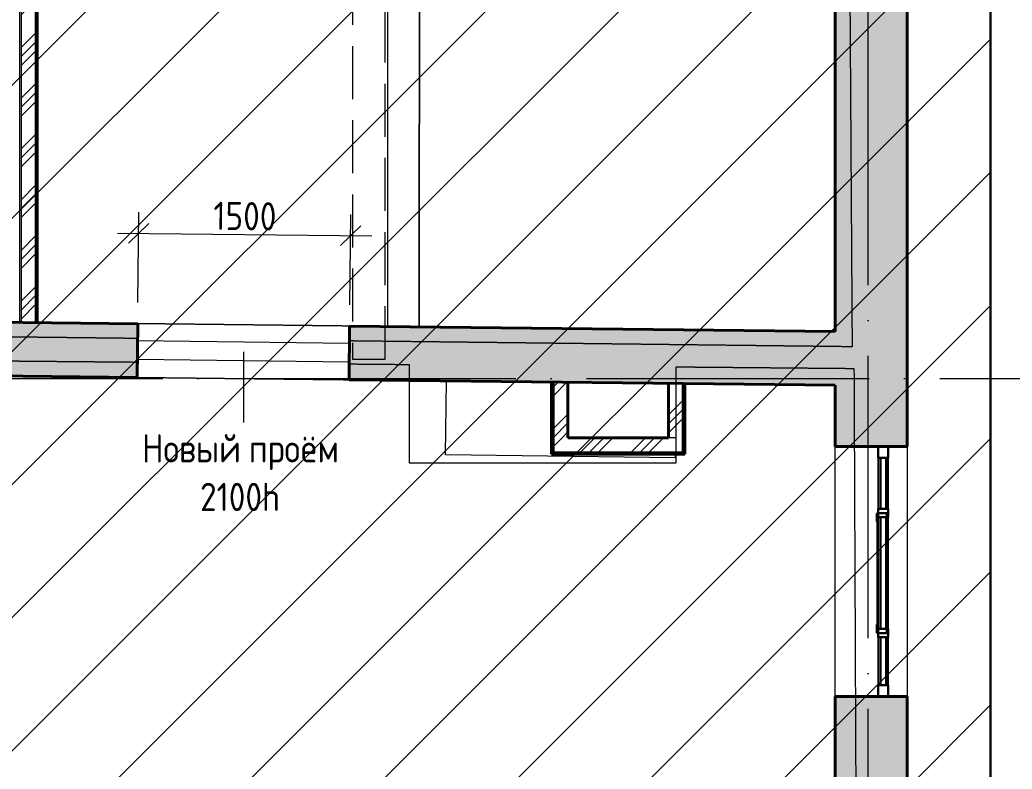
# Model space of a CAD drawing. Header units: millimetres. Extents: x -269164 to 430575, y -569542 to 36130.
# Drawn here: x 228088 to 235111, y -396532 to -391225 of the extents above; entities that cross this region are included whole.
import ezdxf

# ---------------------------------------------------------------- set-up
doc = ezdxf.new("R2010")
doc.units = ezdxf.units.MM
for name, pattern in [('ADSK_Линия сетки', [25, 20, -2.5, 0, -2.5]), ('ADSK_Сверху', [4.5, 3, -1.5]), ('GOST2.303 4', [7, 5, -2, 0])]:
    doc.linetypes.add(name, pattern=pattern)
for name, color, linetype, lineweight in [('_ Окна', 7, 'Continuous', 30), ('Витраж', 7, 'Continuous', 18), ('Каркас', 7, 'Continuous', 18), ('Марки дверей', 7, 'Continuous', 20), ('Окна', 7, 'Continuous', 18), ('Оси', 7, 'Continuous', 9), ('Панели витража', 7, 'Continuous', 18), ('Перекрытие', 7, 'Continuous', 18), ('Размеры', 7, 'Continuous', 9), ('Стены внутренние', 7, 'Continuous', 18), ('Стены наружные', 7, 'Continuous', 18), ('Стены штриховка', 7, 'Continuous', 18)]:
    doc.layers.add(name, color=color, linetype=linetype, lineweight=lineweight)
doc.styles.add('GOST Common', font='GOST_Common.ttf', dxfattribs={"width": 0.9, "height": 200})
doc.styles.add('GOST Common_1', font='GOST_Common.ttf', dxfattribs={"width": 0.9, "height": 350})
doc.dimstyles.new('ADSK_Основной_2_мм_Округление_до_1_мм', dxfattribs={"dimscale": 304.8, "dimtxt": 201.142999, "dimasz": 0.463911, "dimexe": 0.492126, "dimexo": 0.492126, "dimgap": 0.098425, "dimtad": 1, "dimdec": 0, "dimdsep": 46, "dimtxsty": 'GOST Common', "dimblk1": 'OBLIQUE', "dimblk2": 'OBLIQUE', "dimsah": 1, "dimcen": 0.09, "dimdle": 0.492126, "dimazin": 2, "dimtfac": 1, "dimtdec": 4, "dimtix": 1, "dimtmove": 0, "dimatfit": 3, "dimfxl": 1, "dimtvp": 1, "dimtolj": 1, "dimtzin": 0, "dimlwd": 20, "dimlwe": 20, "dimarcsym": 2})
pattern_1 = [(45, (178182.9, -430621.92), (-179.6051, 179.6051), []), (45, (178246.4, -430621.92), (0, 359.2102), []), (45, (178119.4, -430621.92), (0, 359.2102), [])]

# ---------------------------------------------------------------- blocks, each defined once
blk = doc.blocks.new('Прямоугольный импост - 70х20_60мм-1425107-03 План 3-го этажа маркировочный')
at = {"layer": 'Витраж', "color": 253, "linetype": 'ADSK_Сверху', "true_color": 0xaaaaaa}
for p, q in [((55980.5, 35054.2), (55980.5, 35024.2)), ((56050.5, 35054.2), (56050.5, 35024.2)), ((55980.5, 34684.2), (55980.5, 34604.2)), ((56050.5, 34684.2), (56050.5, 34604.2)), ((55980.5, 34604.2), (56050.5, 34604.2))]:
    blk.add_line(p, q, dxfattribs=at)
blk = doc.blocks.new('Прямоугольный импост - 70х20_60мм-1258642-03 План 3-го этажа маркировочный')
at = {"layer": 'Витраж', "color": 253, "linetype": 'ADSK_Сверху', "true_color": 0xaaaaaa}
for p, q in [((-80, 35), (0, 35)), ((0, 35), (0, -35)), ((0, -35), (-80, -35))]:
    blk.add_line(p, q, dxfattribs=at)
blk = doc.blocks.new('Прямоугольный импост - 70х20_60мм-1258643-03 План 3-го этажа маркировочный')
at = {"layer": 'Витраж', "color": 253, "linetype": 'ADSK_Сверху', "true_color": 0xaaaaaa}
for p, q in [((0, 35), (-80, 35)), ((0, -35), (0, 35)), ((-80, -35), (0, -35))]:
    blk.add_line(p, q, dxfattribs=at)
blk = doc.blocks.new('Прямоугольный импост - 70х20_60мм-1243038-03 План 3-го этажа маркировочный')
at = {"layer": 'Витраж', "color": 253, "linetype": 'ADSK_Сверху', "true_color": 0xaaaaaa}
for p, q in [((-6006, 19355.2), (-6006, 19385.2)), ((-5936, 19355.2), (-5936, 19385.2)), ((-6006, 18535.2), (-6006, 18565.2)), ((-5936, 18535.2), (-5936, 18565.2))]:
    blk.add_line(p, q, dxfattribs=at)
blk = doc.blocks.new('Витраж-тент со смещением вовне - 60мм 30 сдвиг-1466951-03 План 3-го этажа маркировочный')
at = {"layer": '_ Окна', "color": 253, "linetype": 'ADSK_Сверху', "true_color": 0xaaaaaa}
for p, q in [((-425, 25), (-425, -45)), ((-425, 25), (-395, 25)), ((-425, -45), (-425, 25)), ((425, 25), (395, 25)), ((425, -45), (425, 25)), ((425, -45), (425, 25)), ((-365, -45), (-425, -45)), ((-365, -35), (-365, -45)), ((365, -35), (365, -45)), ((365, -45), (425, -45))]:
    blk.add_line(p, q, dxfattribs=at)
at = {"layer": 'Окна', "color": 253, "linetype": 'ADSK_Сверху', "true_color": 0xaaaaaa}
blk.add_line((-365, -45), (365, -45), dxfattribs=at)
blk = doc.blocks.new('Прямоугольный импост - 70х20_60мм-1225113-03 План 3-го этажа маркировочный')
at = {"layer": 'Витраж', "color": 253, "linetype": 'ADSK_Сверху', "true_color": 0xaaaaaa}
for p, q in [((41024.1, 2434.5), (40994.1, 2434.5)), ((41464.1, 2434.5), (41384.1, 2434.5)), ((41464.1, 2364.5), (41464.1, 2434.5)), ((41024.1, 2364.5), (40994.1, 2364.5)), ((41464.1, 2364.5), (41384.1, 2364.5))]:
    blk.add_line(p, q, dxfattribs=at)
blk = doc.blocks.new('Прямоугольный импост - 70х60мм-1258640-03 План 3-го этажа маркировочный')
at = {"layer": 'Витраж', "color": 253, "linetype": 'ADSK_Сверху', "true_color": 0xaaaaaa}
for p, q in [((-30, 35), (30, 35)), ((30, -35), (-30, -35))]:
    blk.add_line(p, q, dxfattribs=at)
blk = doc.blocks.new('Прямоугольный импост - 70х60мм-1225009-03 План 3-го этажа маркировочный')
at = {"layer": 'Витраж', "color": 253, "linetype": 'ADSK_Сверху', "true_color": 0xaaaaaa}
for p, q in [((41024.1, 2434.5), (41024.1, 2364.5)), ((41384.1, 2434.5), (41024.1, 2434.5)), ((41384.1, 2364.5), (41384.1, 2434.5)), ((41384.1, 2364.5), (41024.1, 2364.5))]:
    blk.add_line(p, q, dxfattribs=at)
blk = doc.blocks.new('Прямоугольный импост - 70х60мм-1425109-03 План 3-го этажа маркировочный')
at = {"layer": 'Витраж', "color": 253, "linetype": 'ADSK_Сверху', "true_color": 0xaaaaaa}
for p, q in [((56050.5, 35024.2), (55980.5, 35024.2)), ((55980.5, 35024.2), (55980.5, 34684.2)), ((56050.5, 35024.2), (56050.5, 34684.2)), ((55980.5, 34684.2), (56050.5, 34684.2))]:
    blk.add_line(p, q, dxfattribs=at)
blk = doc.blocks.new('Прямоугольный импост - 70х60мм-1243040-03 План 3-го этажа маркировочный')
at = {"layer": 'Витраж', "color": 253, "linetype": 'ADSK_Сверху', "true_color": 0xaaaaaa}
for p, q in [((-5936, 19355.2), (-6006, 19355.2)), ((-6006, 18565.2), (-6006, 19355.2)), ((-5936, 18565.2), (-5936, 19355.2)), ((-6006, 18565.2), (-5936, 18565.2))]:
    blk.add_line(p, q, dxfattribs=at)
blk = doc.blocks.new('Системная панель - _AR_Стекло_40мм_привязка по центру-V95-03 План 3-го этажа маркировочный')
at = {"layer": 'Панели витража', "lineweight": 30}
for p, q in [((180, 20), (-180, 20)), ((-180, 20), (-180, -20)), ((180, -20), (180, 20)), ((-180, -20), (180, -20))]:
    blk.add_line(p, q, dxfattribs=at)
blk = doc.blocks.new('Прямоугольный импост - 70х40_60мм-V7-03 План 3-го этажа маркировочный')
at = {"layer": 'Витраж'}
for p, q in [((41024.1, 2434.5), (41384.1, 2434.5)), ((41024.1, 2364.5), (41384.1, 2364.5))]:
    blk.add_line(p, q, dxfattribs=at)
blk = doc.blocks.new('Прямоугольный импост - 70х20_60мм-V96-03 План 3-го этажа маркировочный')
at = {"layer": 'Витраж', "lineweight": 30}
for p, q in [((-80, 35), (0, 35)), ((-80, -35), (-80, 35)), ((0, 35), (0, -35)), ((0, -35), (-80, -35))]:
    blk.add_line(p, q, dxfattribs=at)
blk = doc.blocks.new('Прямоугольный импост - 70х20_60мм-V97-03 План 3-го этажа маркировочный')
at = {"layer": 'Витраж', "lineweight": 30}
for p, q in [((0, 35), (-80, 35)), ((-80, 35), (-80, -35)), ((0, -35), (0, 35)), ((-80, -35), (0, -35))]:
    blk.add_line(p, q, dxfattribs=at)
blk = doc.blocks.new('Системная панель - _AR_Стекло_40мм_привязка по центру-1425110-03 План 3-го этажа маркировочный')
at = {"layer": 'Панели витража', "lineweight": 30}
for p, q in [((170, 20), (-170, 20)), ((-170, 20), (-170, -20)), ((170, -20), (170, 20)), ((-170, -20), (170, -20))]:
    blk.add_line(p, q, dxfattribs=at)
blk = doc.blocks.new('Прямоугольный импост - 70х40_60мм-1425108-03 План 3-го этажа маркировочный')
at = {"layer": 'Витраж'}
for p, q in [((55980.5, 34684.2), (55980.5, 35024.2)), ((56050.5, 34684.2), (56050.5, 35024.2))]:
    blk.add_line(p, q, dxfattribs=at)
blk = doc.blocks.new('Системная панель - _AR_Стекло_40мм_привязка по центру-V98-03 План 3-го этажа маркировочный')
at = {"layer": 'Панели витража', "lineweight": 30}
for p, q in [((395, 20), (-395, 20)), ((-395, 20), (-395, -20)), ((395, -20), (395, 20)), ((-395, -20), (395, -20))]:
    blk.add_line(p, q, dxfattribs=at)
blk = doc.blocks.new('Прямоугольный импост - 70х40_60мм-V99-03 План 3-го этажа маркировочный')
at = {"layer": 'Витраж'}
for p, q in [((55980.5, 35084.2), (55980.5, 35874.2)), ((56050.5, 35084.2), (56050.5, 35874.2))]:
    blk.add_line(p, q, dxfattribs=at)
blk = doc.blocks.new('Прямоугольный импост - 70х60мм-V100-03 План 3-го этажа маркировочный')
at = {"layer": 'Витраж', "lineweight": 30}
for p, q in [((-30, 35), (30, 35)), ((-30, -35), (-30, 35)), ((30, 35), (30, -35)), ((30, -35), (-30, -35))]:
    blk.add_line(p, q, dxfattribs=at)
blk = doc.blocks.new('_Oblique')
at = {"color": 0, "linetype": 'ByBlock', "lineweight": -2}
blk.add_line((-0.5, -0.5), (0.5, 0.5), dxfattribs=at)
blk = doc.blocks.new('*D10010')
at = {"layer": 'Defpoints', "color": 0, "lineweight": 40, "transparency": 16777216}
for p in [(230429, -392753.8), (228921.9, -393377), (230421.8, -393394)]:
    blk.add_point(p, dxfattribs=at)
at = {"layer": 'Размеры', "color": 0, "lineweight": 20, "transparency": 16777216}
for p, q in [((228923.6, -393227), (228930.8, -392586.8)), ((230423.5, -393244), (230430.7, -392603.8)), ((228779.1, -392735.1), (230579, -392755.5))]:
    blk.add_line(p, q, dxfattribs=at)
at = {"layer": 'Размеры', "color": 0, "lineweight": 20, "transparency": 16777216, "xscale": 141.4, "yscale": 141.4, "zscale": 141.4}
for p, rotation in [((228929.1, -392736.8), 179.3510806030822), ((230429, -392753.8), 359.3510806030822)]:
    blk.add_blockref('_Oblique', p, dxfattribs=dict(at, rotation=rotation))
at = {"layer": 'Размеры', "color": 0, "lineweight": 20, "transparency": 16777216, "insert": (229680.6, -392615.3), "char_height": 200, "width": 560.473, "attachment_point": 5, "rotation": 359.35108, "style": 'GOST Common'}
blk.add_mtext('\\A1;1500', dxfattribs=at)

msp = doc.modelspace()

# ---------------------------------------------------------------- hatches: boundary and pattern name
at = {"lineweight": 13, "true_color": 0x636466}
h = msp.add_hatch(dxfattribs=at)
h.set_pattern_fill('ANSI31', color=251, scale=210)
h.set_pattern_definition([(45, (-1914008.9, -109463.3), (-471.46345, 471.46345), [])])
h.paths.add_polyline_path([(234958.19, -379662.32), (191467.82, -379662.32), (191467.82, -437206.01), (234958.19, -437206.01)])
at = {"layer": 'Стены внутренние', "lineweight": 9}
h = msp.add_hatch(dxfattribs=at)
h.set_pattern_fill('FP_1', color=256, style=0, pattern_type=2)
h.set_pattern_definition(pattern_1)
h.paths.add_polyline_path([(228198.71, -393368.84), (228198.71, -387372.71), (228098.71, -387372.71), (228098.71, -393367.71)])
at = {"layer": 'Стены внутренние', "true_color": 0xc0c0c0}
h = msp.add_hatch(color=9, dxfattribs=at)
h.paths.add_polyline_path([(228917.58, -393757.01), (228921.89, -393377.03), (226943.7, -393354.63), (226939.39, -393734.6), (228262.4, -393749.59)])
h.paths.add_polyline_path([(225594.22, -393719.37), (225598.52, -393339.39), (224726.12, -393329.51), (224726.12, -393709.54), (224897.51, -393711.48)])
msp.add_hatch(color=9, dxfattribs=at).paths.add_polyline_path([(233858.36, -393812.97), (233858.36, -393432.95), (230421.79, -393394.02), (230417.49, -393774), (233715.94, -393811.36)])
at = {"layer": 'Стены внутренние', "lineweight": 9}
h = msp.add_hatch(dxfattribs=at)
h.set_pattern_fill('FP_1', color=256, style=0, pattern_type=2)
h.set_pattern_definition(pattern_1)
h.paths.add_polyline_path([(231866.55, -394185.13), (231966.55, -394185.13), (231966.55, -393791.54), (231866.55, -393790.41), (231866.55, -393812.97)])
h = msp.add_hatch(dxfattribs=at)
h.set_pattern_fill('FP_1', color=256, style=0, pattern_type=2)
h.set_pattern_definition(pattern_1)
h.paths.add_polyline_path([(232709.4, -394285.13), (232778.22, -394285.13), (232778.22, -393800.74), (232678.22, -393800.74), (232678.22, -394285.13)])
h = msp.add_hatch(dxfattribs=at)
h.set_pattern_fill('FP_1', color=256, style=0, pattern_type=2)
h.set_pattern_definition(pattern_1)
h.paths.add_polyline_path([(231866.55, -394285.13), (232678.22, -394285.13), (232678.22, -394185.13), (231866.55, -394185.13)])
at = {"layer": 'Стены наружные', "true_color": 0xc0c0c0}
h = msp.add_hatch(color=9, dxfattribs=at)
h.paths.add_polyline_path([(234368.36, -409760.6), (234368.36, -408623.21), (233858.36, -408623.21), (233858.36, -409758.24), (234029.4, -409759.03)])
h.paths.add_polyline_path([(234013.15, -406853.21), (234368.36, -406853.21), (234368.36, -404541.23), (233858.36, -404541.23), (233858.36, -406853.21)])
h.paths.add_polyline_path([(233990.98, -402771.23), (234368.36, -402771.23), (234368.36, -400338.03), (233858.36, -400338.03), (233858.36, -402771.23)])
h.paths.add_polyline_path([(234368.36, -398568.03), (234368.36, -396017.76), (233858.36, -396017.76), (233858.36, -398568.03), (234029.4, -398568.03)])
h.paths.add_polyline_path([(233963.42, -394247.76), (234368.36, -394247.76), (234368.36, -386862.71), (233858.36, -386862.71), (233858.36, -394247.76), (233952.06, -394247.76)])

# ---------------------------------------------------------------- linework, layer by layer
at = {"color": 251, "lineweight": 30, "true_color": 0x636466}
msp.add_lwpolyline([(191467.82, -379662.32), (234958.19, -379662.32), (234958.19, -437206.01), (191467.82, -437206.01)], close=True, dxfattribs=at)
at = {"layer": 'Каркас', "color": 253, "linetype": 'ADSK_Сверху', "true_color": 0xb2b2b2}
for p, q in [((230693.7, -387285.18), (230688.86, -393397.05)), ((230914.06, -393399.6), (230918.9, -387285.36)), ((230688.86, -393397.05), (230914.06, -393399.6))]:
    msp.add_line(p, q, dxfattribs=at)
at = {"layer": 'Каркас', "color": 253, "linetype": 'ADSK_Сверху', "true_color": 0xaaaaaa}
for p, q in [((230693.7, -387285.18), (230688.86, -393397.05)), ((230918.9, -387285.36), (230914.06, -393399.6)), ((230914.06, -393399.6), (230688.86, -393397.05))]:
    msp.add_line(p, q, dxfattribs=at)
at = {"layer": 'Каркас', "color": 30, "linetype": 'GOST2.303 4', "ltscale": 75, "true_color": 0xf26722}
msp.add_lwpolyline([(230672.64, -387211.62), (230442.64, -387211.62), (230442.64, -393628.12), (230672.64, -393628.12)], close=True, dxfattribs=at)
at = {"layer": 'Марки дверей'}
msp.add_line((229669.69, -393575.52), (229669.69, -394075.66), dxfattribs=at)
at = {"layer": 'Оси', "linetype": 'ADSK_Линия сетки', "ltscale": 100}
for p, q in [((234092.82, -435606.71), (234092.82, -386087.13)), ((167096.68, -393765.13), (235324.62, -393765.13))]:
    msp.add_line(p, q, dxfattribs=at)
at = {"layer": 'Перекрытие', "color": 9, "linetype": 'ADSK_Сверху', "true_color": 0xaad4d4}
for p, q in [((233938.31, -387287.6), (233978.38, -393540.64)), ((228920.7, -393481.84), (224575.55, -393431.32)), ((233978.38, -393540.64), (230420.6, -393499.28)), ((227638.59, -393637.33), (228918.81, -393648.7)), ((230418.75, -393662.02), (230843.84, -393665.8)), ((230843.84, -393665.8), (230843.84, -394361.67)), ((232733.65, -394361.67), (232733.65, -393682.58)), ((232733.65, -393682.58), (233991.55, -393693.76)), ((233991.55, -393693.76), (234025.91, -401788.51)), ((230843.84, -394361.67), (232733.65, -394361.67))]:
    msp.add_line(p, q, dxfattribs=at)
at = {"layer": 'Перекрытие', "color": 136, "true_color": 0x008080}
for p, q in [((228920.53, -393496.37), (230420.43, -393514.44)), ((230418.9, -393648.94), (228919, -393631.7)), ((231100.06, -394305.79), (231107.17, -393781.81)), ((232725.11, -394327.84), (231100.06, -394305.79)), ((232725.48, -394300.13), (232725.11, -394327.84))]:
    msp.add_line(p, q, dxfattribs=at)
at = {"layer": 'Стены внутренние', "lineweight": 40}
for p, q in [((228210.71, -393368.98), (228210.71, -387372.71)), ((228921.89, -393377.03), (226748.45, -393352.42)), ((228917.58, -393757.01), (228921.89, -393377.03)), ((230421.79, -393394.02), (230417.49, -393774)), ((233858.36, -393432.95), (230421.79, -393394.02)), ((227748.84, -393743.77), (228917.58, -393757.01)), ((230417.49, -393774), (233858.36, -393812.97)), ((231851.55, -393790.24), (231851.55, -394300.13)), ((231966.55, -394185.13), (231966.55, -393791.54)), ((232678.22, -393799.6), (232678.22, -394185.13)), ((232793.22, -394300.13), (232793.22, -393800.91)), ((232678.22, -394185.13), (231966.55, -394185.13)), ((231851.55, -394300.13), (232793.22, -394300.13))]:
    msp.add_line(p, q, dxfattribs=at)
at = {"layer": 'Стены внутренние', "color": 253, "linetype": 'ADSK_Сверху', "true_color": 0xaaaaaa}
for p, q in [((228921.89, -393377.03), (228917.58, -393757.01)), ((230421.79, -393394.02), (228921.89, -393377.03)), ((230417.49, -393774), (230421.79, -393394.02)), ((228917.58, -393757.01), (230417.49, -393774)), ((231851.55, -393790.24), (231851.55, -394300.13)), ((231851.55, -393790.24), (231966.55, -393791.54)), ((231966.55, -394185.13), (231966.55, -393791.54)), ((232733.65, -394185.13), (231966.55, -394185.13)), ((231851.55, -394300.13), (232733.65, -394300.13))]:
    msp.add_line(p, q, dxfattribs=at)
at = {"layer": 'Стены наружные', "lineweight": 40}
for p, q in [((234368.36, -394247.76), (234368.36, -386862.71)), ((233858.36, -387372.71), (233858.36, -393432.95)), ((233858.36, -393812.97), (233858.36, -394247.76)), ((233858.36, -394247.76), (234368.36, -394247.76)), ((234368.36, -396017.76), (233858.36, -396017.76)), ((233858.36, -396017.76), (233858.36, -398568.03)), ((234368.36, -398568.03), (234368.36, -396017.76))]:
    msp.add_line(p, q, dxfattribs=at)
at = {"layer": 'Стены наружные'}
for p, q in [((233858.36, -396017.76), (233858.36, -394247.76)), ((234368.36, -394247.76), (234368.36, -396017.76))]:
    msp.add_line(p, q, dxfattribs=at)
at = {"layer": 'Стены штриховка'}
for p, q in [((228088.71, -393367.6), (228088.71, -387372.71)), ((228098.71, -393367.71), (228098.71, -387372.71)), ((228198.71, -393368.84), (228198.71, -387372.71)), ((228208.71, -393368.96), (228208.71, -387372.71)), ((231860.55, -393790.34), (231860.55, -394291.13)), ((231866.55, -393790.41), (231866.55, -394285.13)), ((232778.22, -394285.13), (232778.22, -393800.74)), ((232784.22, -394291.13), (232784.22, -393800.8)), ((231860.55, -394291.13), (232784.22, -394291.13)), ((231866.55, -394285.13), (232778.22, -394285.13))]:
    msp.add_line(p, q, dxfattribs=at)

# ---------------------------------------------------------------- block references
at = {"layer": '_ Окна', "color": 253, "linetype": 'ADSK_Сверху', "true_color": 0xaaaaaa, "rotation": 269.9999999999999}
msp.add_blockref('Витраж-тент со смещением вовне - 60мм 30 сдвиг-1466951-03 План 3-го этажа маркировочный', (234198.36, -395142.76), dxfattribs=at)
at = {"layer": 'Витраж', "color": 253, "linetype": 'ADSK_Сверху', "true_color": 0xaaaaaa}
for name, p, rotation in [('Прямоугольный импост - 70х20_60мм-1258643-03 План 3-го этажа маркировочный', (234198.36, -394247.76), 89.99999999999997), ('Прямоугольный импост - 70х20_60мм-1225113-03 План 3-го этажа маркировочный', (236597.87, -435711.86), 90), ('Прямоугольный импост - 70х60мм-1225009-03 План 3-го этажа маркировочный', (236597.87, -435711.86), 90), ('Прямоугольный импост - 70х20_60мм-1243038-03 План 3-го этажа маркировочный', (228227.32, -376182.57), 180), ('Прямоугольный импост - 70х60мм-1243040-03 План 3-го этажа маркировочный', (228227.32, -376182.57), 180)]:
    msp.add_blockref(name, p, dxfattribs=dict(at, rotation=rotation))
at = {"layer": 'Витраж'}
for name, p, rotation in [('Прямоугольный импост - 70х20_60мм-V97-03 План 3-го этажа маркировочный', (234198.36, -394247.76), 89.99999999999997), ('Прямоугольный импост - 70х40_60мм-V7-03 План 3-го этажа маркировочный', (236597.87, -435711.86), 90)]:
    msp.add_blockref(name, p, dxfattribs=dict(at, rotation=rotation))
at = {"layer": 'Витраж', "color": 253, "linetype": 'ADSK_Сверху', "true_color": 0xaaaaaa, "extrusion": (0, 0, -1), "rotation": 270.0000000000001}
for name, p in [('Прямоугольный импост - 70х60мм-1258640-03 План 3-го этажа маркировочный', (-234198.36, -394717.76)), ('Прямоугольный импост - 70х60мм-1258640-03 План 3-го этажа маркировочный', (-234198.36, -395567.76)), ('Прямоугольный импост - 70х20_60мм-1258642-03 План 3-го этажа маркировочный', (-234198.36, -396017.76))]:
    msp.add_blockref(name, p, dxfattribs=at)
at = {"layer": 'Витраж', "extrusion": (0, 0, -1), "rotation": 270.0000000000001}
for name, p in [('Прямоугольный импост - 70х60мм-V100-03 План 3-го этажа маркировочный', (-234198.36, -394717.76)), ('Прямоугольный импост - 70х60мм-V100-03 План 3-го этажа маркировочный', (-234198.36, -395567.76)), ('Прямоугольный импост - 70х20_60мм-V96-03 План 3-го этажа маркировочный', (-234198.36, -396017.76))]:
    msp.add_blockref(name, p, dxfattribs=at)
at = {"layer": 'Витраж'}
for name in ['Прямоугольный импост - 70х40_60мм-V99-03 План 3-го этажа маркировочный', 'Прямоугольный импост - 70х40_60мм-1425108-03 План 3-го этажа маркировочный']:
    msp.add_blockref(name, (178182.91, -430621.92), dxfattribs=at)
at = {"layer": 'Витраж', "color": 253, "linetype": 'ADSK_Сверху', "true_color": 0xaaaaaa}
for name in ['Прямоугольный импост - 70х20_60мм-1425107-03 План 3-го этажа маркировочный', 'Прямоугольный импост - 70х60мм-1425109-03 План 3-го этажа маркировочный']:
    msp.add_blockref(name, (178182.91, -430621.92), dxfattribs=at)
at = {"layer": 'Панели витража', "rotation": 269.9999999999999}
for name, p in [('Системная панель - _AR_Стекло_40мм_привязка по центру-V95-03 План 3-го этажа маркировочный', (234198.36, -394507.76)), ('Системная панель - _AR_Стекло_40мм_привязка по центру-V98-03 План 3-го этажа маркировочный', (234198.36, -395142.76)), ('Системная панель - _AR_Стекло_40мм_привязка по центру-1425110-03 План 3-го этажа маркировочный', (234198.36, -395767.76))]:
    msp.add_blockref(name, p, dxfattribs=at)

# ---------------------------------------------------------------- texts
at = {"layer": 'Марки дверей', "lineweight": 9, "char_height": 200, "attachment_point": 1, "style": 'GOST Common_1'}
for s, insert, width in [('Новый', (228952.39, -394160.08), 836.9617), ('проём', (229708.43, -394160.08), 815.3162), ('2100h', (229363.15, -394504.04), 743.1643)]:
    msp.add_mtext(s, dxfattribs=dict(at, insert=insert, width=width))

# ---------------------------------------------------------------- dimensions: what is measured, and where the dimension line sits
at = {"layer": 'Размеры', "lineweight": 20}
dim = msp.add_linear_dim(base=(230429.04, -392753.76), p1=(228921.89, -393377.03), p2=(230421.79, -393394.02), angle=359.351081, dimstyle='ADSK_Основной_2_мм_Округление_до_1_мм', override={"dimpost": '<>', "dimfxl": 1500}, dxfattribs=at)
dim.commit()
dim.dimension.update_dxf_attribs({"geometry": '*D10010', "text_midpoint": (229680.56, -392615.27)})

doc.saveas('drawing.dxf')
